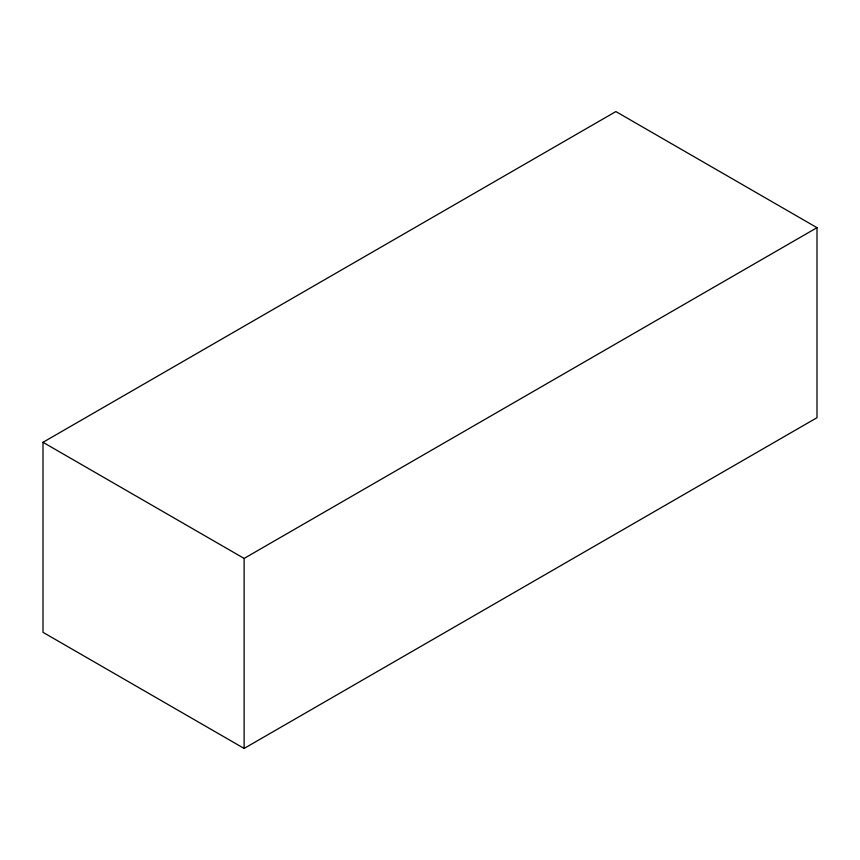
<?xml version="1.0" encoding="UTF-8"?>
<svg xmlns="http://www.w3.org/2000/svg" width="860" height="860" viewBox="0 0 860 860"><rect width="100%" height="100%" fill="white"/><g stroke="black" fill="none" stroke-linecap="round" stroke-linejoin="round"><path stroke-width="1.29" d="M43 442.309L615.878 111.563L817 227.674L817 417.691L244.122 748.437L43 632.326L43 442.309L244.122 558.43L817 227.674M244.122 558.43L244.122 748.437"/></g></svg>
